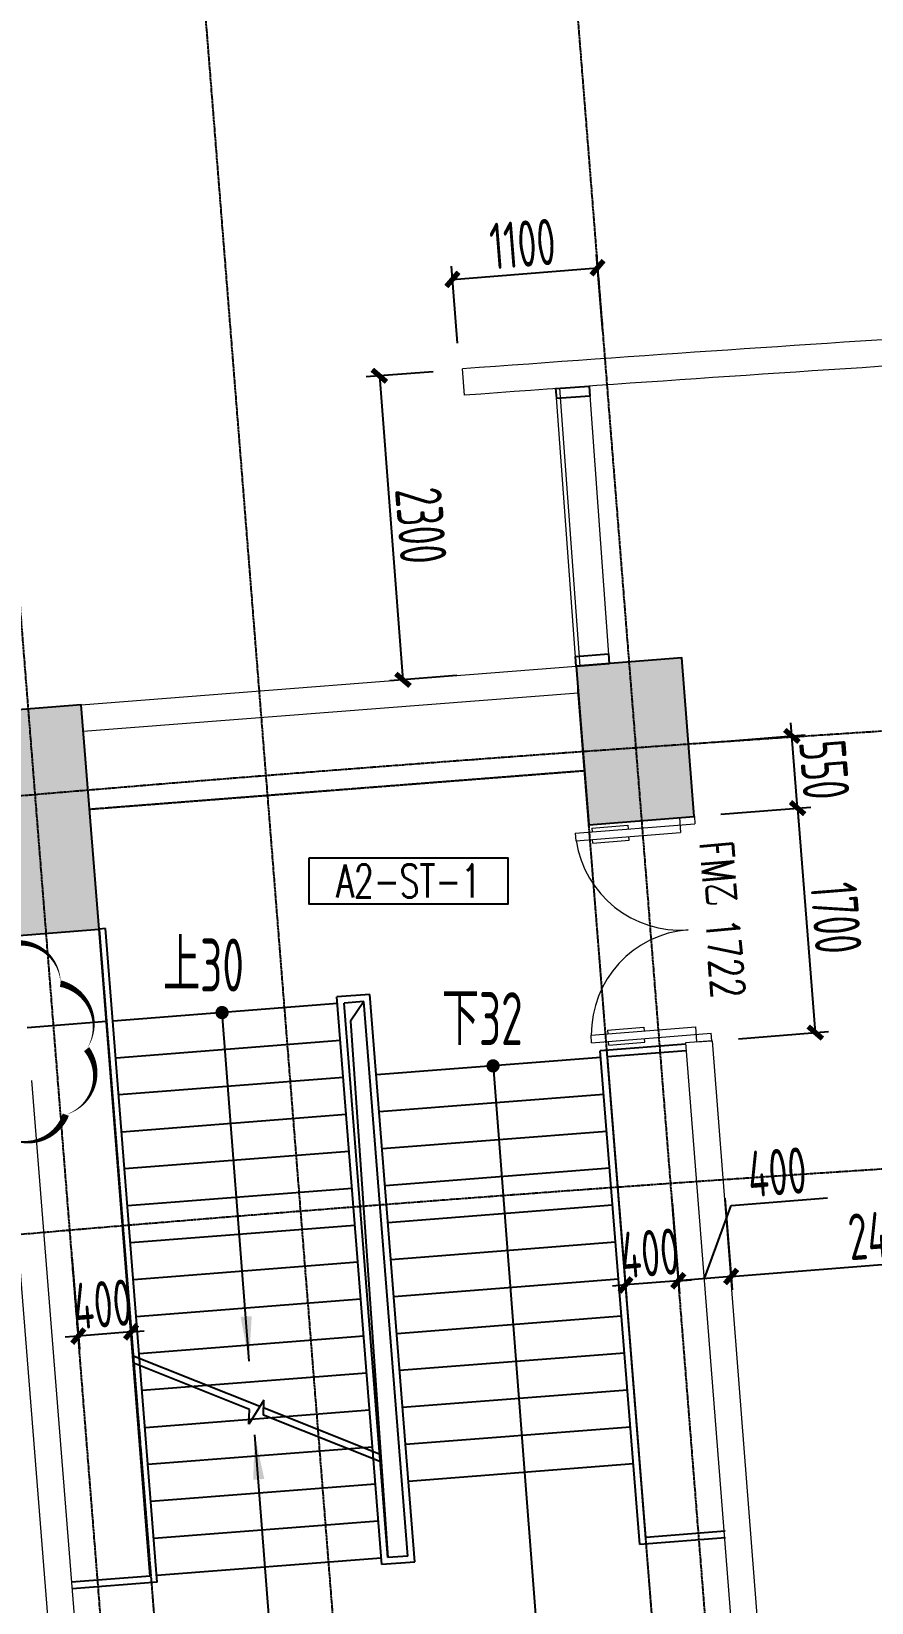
# Model space of a CAD drawing. Header units: millimetres. Extents: x 11515858 to 24947533, y -12784974 to -6116114.
# Drawn here: x 11751844 to 11758190, y -6384721 to -6372855 of the extents above; entities that cross this region are included whole.
import ezdxf
from ezdxf.enums import TextEntityAlignment as Align

# ---------------------------------------------------------------- set-up
doc = ezdxf.new("R2010")
doc.units = ezdxf.units.MM
doc.header["$LTSCALE"] = 10
for name, pattern in [('A2-RG-AXIS$0$CENTER', [2, 1.25, -0.25, 0.25, -0.25]), ('A2-RG-AXIS$0$DOTE', [2.42, 2, -0.2, 0.02, -0.2]), ('A2-RV-F2$0$DASHED2', [0.375, 0.25, -0.125])]:
    doc.linetypes.add(name, pattern=pattern)
for name, color, linetype in [('A2-RB-F2$0$A-DIMS-100', 1, 'Continuous'), ('A2-RG-AXIS$0$A-GRID', 1, 'A2-RG-AXIS$0$CENTER'), ('A2-RI-F2$0$$1$A-SYMB-NUMB-T', 4, 'Continuous'), ('A2-RI-F2$0$$3$A-SYMB', 4, 'Continuous'), ('A2-RI-F2$0$A-STRS', 50, 'Continuous'), ('A2-RI-F2$0$A-SYMB-DOOR', 4, 'Continuous'), ('A2-RI-F2$0$an-wndw-mull-v', 3, 'Continuous'), ('A2-RI-F2$0$WINDOW_TEXT', 7, 'Continuous'), ('A2-RS-F2$0$A-HATH-GRAY', 8, 'Continuous'), ('A2-RS-F2$0$A-WALL-CONC', 6, 'Continuous'), ('A2-RV-F2$0$A-HATH', 9, 'Continuous'), ('A2-RV-F2$0$A-SYMB-AREA', 4, 'Continuous'), ('A2-RV-F2$0$A-SYMB-NAME', 4, 'Continuous'), ('A2-RV-F2$0$A-SYMB-VOID', 35, 'Continuous'), ('A2-RV-F2$0$AUDIT_D_120618114340-210', 80, 'Continuous'), ('A2-RV-F2$0$AUDIT_D_120618114340-341', 1, 'Continuous'), ('A2-RV-F2$0$AUDIT_D_120618114340-408', 50, 'Continuous'), ('A2-RV-F2$0$WRV-1-01-N1$0$AUDIT_D_120618114340-341', 1, 'Continuous')]:
    doc.layers.add(name, color=color, linetype=linetype)
for name, color, linetype, lineweight in [('A2-RI-F2$0$A-DOOR', 32, 'Continuous', 5), ('A2-RI-F2$0$A-FLOR-STRS', 2, 'Continuous', 5), ('A2-RI-F2$0$A-GLAZ', 140, 'Continuous', 5), ('A2-RI-F2$0$A-WALL', 7, 'Continuous', 5)]:
    doc.layers.add(name, color=color, linetype=linetype, lineweight=lineweight)
doc.styles.add('A2-RB-F2$0$XD2008', font='hzs.shx', dxfattribs={"width": 0.7, "bigfont": 'hztxt.shx'})
doc.styles.add('A2-RI-F2$0$$1$ECADI-TXT', font='simplex.shx', dxfattribs={"bigfont": 'hztxt.shx'})
doc.styles.add('A2-RI-F2$0$ECADI-TXT', font='simplex.shx', dxfattribs={"bigfont": 'hztxt.shx'})
doc.styles.add('A2-RI-F2$0$SIMPLEX', font='simplex.shx', dxfattribs={"width": 0.7})
doc.styles.add('A2-RV-F2$0$ECADI', font='hzs.shx', dxfattribs={"width": 0.7, "bigfont": 'hztxt.shx'})
doc.dimstyles.new('A2-RB-F2$0$XD100$0', dxfattribs={"dimscale": 100, "dimtxt": 3.5, "dimasz": 1, "dimexe": 1, "dimexo": 2, "dimgap": 0.5, "dimtad": 1, "dimdec": 0, "dimdsep": 46, "dimtxsty": 'A2-RB-F2$0$XD2008', "dimblk1": 'A2-RB-F2$0$_ArchTick', "dimblk2": 'A2-RB-F2$0$_ArchTick', "dimsah": 1, "dimcen": 2.5, "dimclrt": 4, "dimaunit": 1, "dimadec": 0, "dimazin": 0, "dimtfac": 1, "dimtdec": 0, "dimtix": 1, "dimtmove": 1, "dimatfit": 3, "dimfxl": 0, "dimtolj": 1, "dimtzin": 0, "dimarcsym": 0})

# ---------------------------------------------------------------- blocks, each defined once
blk = doc.blocks.new('A2-RG-AXIS')
at = {"layer": 'A2-RG-AXIS$0$A-GRID', "linetype": 'A2-RG-AXIS$0$DOTE'}
for p, q in [((11755647.6, -6368696.2), (11757669.8, -6394116.9)), ((11756043.3, -6408979.7), (11752855.5, -6368906.3)), ((11754299.2, -6409123.8), (11751111, -6369045.1))]:
    blk.add_line(p, q, dxfattribs=at)
for radius in [323300, 316700, 313400]:
    blk.add_arc((11778730.7, -6694178.7), radius, 75.589285, 95.407644, dxfattribs=at)
blk = doc.blocks.new('A2-RV-F2$0$5erhfh')
at = {"layer": 'A2-RV-F2$0$A-SYMB-AREA', "style": 'A2-RV-F2$0$ECADI', "width": 0.7}
blk.add_attdef('340M2', text='', height=2.5, dxfattribs=at).set_placement((0, 1.25), align=Align.MIDDLE_LEFT)
at = {"layer": 'A2-RV-F2$0$A-SYMB-NAME', "style": 'A2-RV-F2$0$ECADI', "width": 0.7}
blk.add_attdef('CHINESENAME', (-12.29, 3.09), '', height=4.5, dxfattribs=at)
blk = doc.blocks.new('A2-RV-F2')
at = {"layer": 'A2-RV-F2$0$A-HATH', "linetype": 'A2-RV-F2$0$DASHED2'}
for p, q in [((11756599, -6385667), (11755973, -6377822)), ((11756020, -6378440), (11752282, -6378731)), ((11752355, -6379628), (11752841, -6385709))]:
    blk.add_line(p, q, dxfattribs=at)
at = {"layer": 'A2-RV-F2$0$A-SYMB-VOID'}
blk.add_lwpolyline([(11754355, -6380182), (11754253, -6380331), (11754536, -6384380)], dxfattribs=at)
at = {"layer": 'A2-RV-F2$0$AUDIT_D_120618114340-210'}
for p, q in [((11752404, -6379631), (11752355, -6379635)), ((11752740, -6384520), (11752355, -6379635)), ((11752794, -6384566), (11752404, -6379631)), ((11754401, -6380128), (11754152, -6380147)), ((11754739, -6384414), (11754401, -6380128)), ((11754490, -6384434), (11754152, -6380147)), ((11754355, -6380182), (11754205, -6380193)), ((11754536, -6384380), (11754205, -6380193)), ((11754686, -6384369), (11754355, -6380182)), ((11756786, -6380504), (11756141, -6380554)), ((11756439, -6384282), (11756141, -6380554)), ((11756790, -6380554), (11756195, -6380600)), ((11756485, -6384228), (11756195, -6380600)), ((11757087, -6384232), (11756439, -6384282)), ((11757083, -6384182), (11756485, -6384228)), ((11754686, -6384369), (11754536, -6384380)), ((11752740, -6384520), (11752147, -6384566)), ((11754739, -6384415), (11754490, -6384434)), ((11752794, -6384566), (11752151, -6384616))]:
    blk.add_line(p, q, dxfattribs=at)
at = {"layer": 'A2-RV-F2$0$AUDIT_D_120618114340-341', "extrusion": (0, 0, -1)}
for p, q in [((11754582, -6382997, 0), (11754582, -6382997, 0)), ((11754587, -6383066, 0), (11754587, -6383066, 0))]:
    blk.add_line(p, q, dxfattribs=at)
at = {"layer": 'A2-RV-F2$0$AUDIT_D_120618114340-341', "extrusion": (0, 0, -1), "const_width": 50}
for points in [[(-11753309, -6380267, 1), (-11753259, -6380263, 1)], [(-11755356, -6380669, 1), (-11755306, -6380666, 1)]]:
    blk.add_lwpolyline(points, format="xyb", close=True, dxfattribs=at)
at = {"layer": 'A2-RV-F2$0$AUDIT_D_120618114340-341'}
for points in [[(11753488, -6382897), (11753284, -6380265)], [(11755331, -6380667), (11755715, -6385629), (11753712, -6385786), (11753531, -6383455)]]:
    blk.add_lwpolyline(points, dxfattribs=at)
at = {"layer": 'A2-RV-F2$0$AUDIT_D_120618114340-341', "extrusion": (5.98831e-38, -6.998e-37, -1)}
for points in [[(-11753424, -6382563), (-11753508, -6382558), (-11753488, -6382896)], [(-11753519, -6383794), (-11753603, -6383787), (-11753531, -6383455)]]:
    blk.add_solid(points, dxfattribs=at)
at = {"layer": 'A2-RV-F2$0$AUDIT_D_120618114340-408'}
for p, q in [((11754156, -6380197), (11752461, -6380329)), ((11752410, -6380333), (11751812, -6380380)), ((11754179, -6380476), (11752483, -6380608)), ((11756145, -6380604), (11754450, -6380736)), ((11754200, -6380755), (11752504, -6380887)), ((11756168, -6380883), (11754471, -6381015)), ((11754222, -6381034), (11752526, -6381167)), ((11756190, -6381162), (11754493, -6381294)), ((11754244, -6381314), (11752548, -6381446)), ((11756212, -6381441), (11754515, -6381573)), ((11754266, -6381593), (11752570, -6381725)), ((11756234, -6381720), (11754537, -6381852)), ((11754288, -6381872), (11752592, -6382004)), ((11756257, -6381999), (11754559, -6382132)), ((11754310, -6382151), (11752614, -6382283)), ((11756279, -6382278), (11754581, -6382411)), ((11754332, -6382430), (11752636, -6382562)), ((11756301, -6382558), (11754603, -6382690)), ((11754354, -6382709), (11752658, -6382841)), ((11756324, -6382837), (11754625, -6382969)), ((11754376, -6382988), (11752680, -6383120)), ((11756346, -6383116), (11754647, -6383248)), ((11754398, -6383268), (11752702, -6383400)), ((11756368, -6383395), (11754669, -6383527)), ((11754420, -6383547), (11752724, -6383679)), ((11756391, -6383674), (11754691, -6383806)), ((11754442, -6383826), (11752746, -6383958)), ((11754464, -6384105), (11752768, -6384237)), ((11754486, -6384384), (11752790, -6384516))]:
    blk.add_line(p, q, dxfattribs=at)
at = {"layer": 'A2-RV-F2$0$WRV-1-01-N1$0$AUDIT_D_120618114340-341'}
for p, q in [((11753570, -6383240), (11752608, -6382856)), ((11753491, -6383263), (11752611, -6382911)), ((11753599, -6383193), (11753487, -6383374)), ((11753596, -6383305), (11753599, -6383193)), ((11753487, -6383374), (11753491, -6383263)), ((11754475, -6383656), (11753596, -6383305)), ((11754471, -6383601), (11753597, -6383251))]:
    blk.add_line(p, q, dxfattribs=at)
ref = blk.add_blockref('A2-RV-F2$0$5erhfh', (11754412, -6381152), dxfattribs=dict(xscale=100.0000000000126, yscale=100.0000000000126, zscale=100.0000000000126))
ref.add_attrib('CHINESENAME', '上30', (11752838, -6380106), dxfattribs={"layer": 'A2-RV-F2$0$A-SYMB-NAME', "height": 400, "style": 'A2-RV-F2$0$ECADI', "width": 0.7})
ref = blk.add_blockref('A2-RV-F2$0$5erhfh', (11756518, -6381557), dxfattribs=dict(xscale=100.0000000000126, yscale=100.0000000000126, zscale=100.0000000000126))
ref.add_attrib('CHINESENAME', '下32', (11754944, -6380511), dxfattribs={"layer": 'A2-RV-F2$0$A-SYMB-NAME', "height": 400, "style": 'A2-RV-F2$0$ECADI', "width": 0.7})
blk = doc.blocks.new('A2-RB-F2$0$_ArchTick')
at = {"color": 0, "linetype": 'ByBlock', "const_width": 0.4}
blk.add_lwpolyline([(-0.5, -0.5), (0.5, 0.5)], dxfattribs=at)
blk = doc.blocks.new('*D1753')
at = {"layer": 'A2-RB-F2$0$A-DIMS-100', "color": 0, "lineweight": -2, "transparency": 16777216}
for p, q in [((11759474, -6381476), (11759529, -6382168)), ((11757082, -6381667), (11757137, -6382358)), ((11757129, -6382258), (11759521, -6382068))]:
    blk.add_line(p, q, dxfattribs=at)
at = {"layer": 'Defpoints', "color": 0, "transparency": 16777216}
for p in [(11759458, -6381277), (11757066, -6381467), (11759521, -6382068)]:
    blk.add_point(p, dxfattribs=at)
at = {"layer": 'A2-RB-F2$0$A-DIMS-100', "color": 0, "lineweight": -2, "transparency": 16777216, "xscale": 100, "yscale": 100, "zscale": 100}
for p, rotation in [((11759521, -6382068), 4.548265622655301), ((11757129, -6382258), 184.5482656226554)]:
    blk.add_blockref('A2-RB-F2$0$_ArchTick', p, dxfattribs=dict(at, rotation=rotation))
at = {"layer": 'A2-RB-F2$0$A-DIMS-100', "color": 4, "transparency": 16777216, "insert": (11758307, -6381939), "char_height": 350, "attachment_point": 5, "rotation": 4.5483, "style": 'A2-RB-F2$0$XD2008'}
blk.add_mtext('\\A1;2400', dxfattribs=at)
blk = doc.blocks.new('*D1754')
at = {"layer": 'A2-RB-F2$0$A-DIMS-100', "color": 0, "lineweight": -2, "transparency": 16777216}
for p, q in [((11757082, -6381667), (11757137, -6382358)), ((11757130, -6381723), (11757857, -6381665)), ((11756683, -6381698), (11756738, -6382390)), ((11756929, -6382274), (11757130, -6381723)), ((11757129, -6382258), (11756730, -6382290))]:
    blk.add_line(p, q, dxfattribs=at)
at = {"layer": 'Defpoints', "color": 0, "transparency": 16777216}
for p in [(11756667, -6381499), (11757066, -6381467), (11756730, -6382290)]:
    blk.add_point(p, dxfattribs=at)
at = {"layer": 'A2-RB-F2$0$A-DIMS-100', "color": 0, "lineweight": -2, "transparency": 16777216, "xscale": 100, "yscale": 100, "zscale": 100}
for p, rotation in [((11756730, -6382290), 184.5482656226966), ((11757129, -6382258), 4.548265622696617)]:
    blk.add_blockref('A2-RB-F2$0$_ArchTick', p, dxfattribs=dict(at, rotation=rotation))
at = {"layer": 'A2-RB-F2$0$A-DIMS-100', "color": 4, "transparency": 16777216, "insert": (11757476, -6381470), "char_height": 350, "attachment_point": 5, "rotation": 4.5483, "style": 'A2-RB-F2$0$XD2008'}
blk.add_mtext('\\A1;400', dxfattribs=at)
blk = doc.blocks.new('*D1685')
at = {"layer": 'A2-RB-F2$0$A-DIMS-100', "color": 0, "lineweight": -2, "transparency": 16777216}
for p, q in [((11756284, -6381730), (11756339, -6382421)), ((11756683, -6381698), (11756738, -6382390)), ((11756331, -6382322), (11756232, -6382330)), ((11756730, -6382290), (11756331, -6382322)), ((11756730, -6382290), (11756830, -6382282))]:
    blk.add_line(p, q, dxfattribs=at)
at = {"layer": 'Defpoints', "color": 0, "transparency": 16777216}
for p in [(11756268, -6381531), (11756667, -6381499), (11756331, -6382322)]:
    blk.add_point(p, dxfattribs=at)
at = {"layer": 'A2-RB-F2$0$A-DIMS-100', "color": 0, "lineweight": -2, "transparency": 16777216, "xscale": 100, "yscale": 100, "zscale": 100}
for p, rotation in [((11756331, -6382322), 4.548265622675466), ((11756730, -6382290), 184.5482656226755)]:
    blk.add_blockref('A2-RB-F2$0$_ArchTick', p, dxfattribs=dict(at, rotation=rotation))
at = {"layer": 'A2-RB-F2$0$A-DIMS-100', "color": 4, "transparency": 16777216, "insert": (11756513, -6382082), "char_height": 350, "attachment_point": 5, "rotation": 4.5483, "style": 'A2-RB-F2$0$XD2008'}
blk.add_mtext('\\A1;400', dxfattribs=at)
blk = doc.blocks.new('*D1686')
at = {"layer": 'A2-RB-F2$0$A-DIMS-100', "color": 0, "lineweight": -2, "transparency": 16777216}
for p, q in [((11752150, -6382109), (11752206, -6382807)), ((11752549, -6382077), (11752605, -6382776)), ((11752198, -6382708), (11752098, -6382716)), ((11752597, -6382676), (11752198, -6382708)), ((11752597, -6382676), (11752696, -6382668))]:
    blk.add_line(p, q, dxfattribs=at)
at = {"layer": 'Defpoints', "color": 0, "transparency": 16777216}
for p in [(11752134, -6381909), (11752533, -6381878), (11752198, -6382708)]:
    blk.add_point(p, dxfattribs=at)
at = {"layer": 'A2-RB-F2$0$A-DIMS-100', "color": 0, "lineweight": -2, "transparency": 16777216, "xscale": 100, "yscale": 100, "zscale": 100}
for p, rotation in [((11752597, -6382676), 184.5482656227389), ((11752198, -6382708), 4.548265622738924)]:
    blk.add_blockref('A2-RB-F2$0$_ArchTick', p, dxfattribs=dict(at, rotation=rotation))
at = {"layer": 'A2-RB-F2$0$A-DIMS-100', "color": 4, "transparency": 16777216, "insert": (11752379, -6382468), "char_height": 350, "attachment_point": 5, "rotation": 4.5483, "style": 'A2-RB-F2$0$XD2008'}
blk.add_mtext('\\A1;400', dxfattribs=at)
blk = doc.blocks.new('*D1694')
at = {"layer": 'A2-RB-F2$0$A-DIMS-100', "color": 0, "lineweight": -2, "transparency": 16777216}
for p, q in [((11756159, -6375123), (11756113, -6374541)), ((11755062, -6375210), (11755016, -6374628)), ((11755024, -6374728), (11756120, -6374640))]:
    blk.add_line(p, q, dxfattribs=at)
at = {"layer": 'Defpoints', "color": 0, "transparency": 16777216}
for p in [(11756120, -6374640), (11756175, -6375322), (11755078, -6375410)]:
    blk.add_point(p, dxfattribs=at)
at = {"layer": 'A2-RB-F2$0$A-DIMS-100', "color": 0, "lineweight": -2, "transparency": 16777216, "xscale": 100, "yscale": 100, "zscale": 100}
for p, rotation in [((11755024, -6374728), 184.5482656222465), ((11756120, -6374640), 4.548265622246523)]:
    blk.add_blockref('A2-RB-F2$0$_ArchTick', p, dxfattribs=dict(at, rotation=rotation))
at = {"layer": 'A2-RB-F2$0$A-DIMS-100', "color": 4, "transparency": 16777216, "insert": (11755554, -6374460), "char_height": 350, "attachment_point": 5, "rotation": 4.5483, "style": 'A2-RB-F2$0$XD2008'}
blk.add_mtext('\\A1;1100', dxfattribs=at)
blk = doc.blocks.new('*D1601')
at = {"layer": 'A2-RB-F2$0$A-DIMS-100', "color": 0, "lineweight": -2, "transparency": 16777216}
for p, q in [((11754879, -6375425), (11754373, -6375464)), ((11754472, -6375456), (11754650, -6377752)), ((11755057, -6377720), (11754551, -6377759))]:
    blk.add_line(p, q, dxfattribs=at)
at = {"layer": 'Defpoints', "color": 0, "transparency": 16777216}
for p in [(11755078, -6375410), (11754650, -6377752), (11755256, -6377705)]:
    blk.add_point(p, dxfattribs=at)
at = {"layer": 'A2-RB-F2$0$A-DIMS-100', "color": 0, "lineweight": -2, "transparency": 16777216, "xscale": 100, "yscale": 100, "zscale": 100}
for p, rotation in [((11754472, -6375456), 94.43305191312892), ((11754650, -6377752), 274.4330519131289)]:
    blk.add_blockref('A2-RB-F2$0$_ArchTick', p, dxfattribs=dict(at, rotation=rotation))
at = {"layer": 'A2-RB-F2$0$A-DIMS-100', "color": 4, "transparency": 16777216, "insert": (11754786, -6376587), "char_height": 350, "attachment_point": 5, "rotation": 274.4331, "style": 'A2-RB-F2$0$XD2008'}
blk.add_mtext('\\A1;2300', dxfattribs=at)
blk = doc.blocks.new('*D1442')
at = {"layer": 'A2-RB-F2$0$A-DIMS-100', "color": 0, "lineweight": -2, "transparency": 16777216}
for p, q in [((11757588, -6378176), (11757580, -6378077)), ((11757007, -6378223), (11757688, -6378168)), ((11757631, -6378721), (11757588, -6378176)), ((11757051, -6378767), (11757731, -6378713)), ((11757631, -6378721), (11757639, -6378821))]:
    blk.add_line(p, q, dxfattribs=at)
at = {"layer": 'Defpoints', "color": 0, "transparency": 16777216}
for p in [(11757588, -6378176), (11756808, -6378238), (11756851, -6378783)]:
    blk.add_point(p, dxfattribs=at)
at = {"layer": 'A2-RB-F2$0$A-DIMS-100', "color": 0, "lineweight": -2, "transparency": 16777216, "xscale": 100, "yscale": 100, "zscale": 100}
for p, rotation in [((11757588, -6378176), 274.5484831675978), ((11757631, -6378721), 94.54848316759784)]:
    blk.add_blockref('A2-RB-F2$0$_ArchTick', p, dxfattribs=dict(at, rotation=rotation))
at = {"layer": 'A2-RB-F2$0$A-DIMS-100', "color": 4, "transparency": 16777216, "insert": (11757834, -6378431), "char_height": 350, "attachment_point": 5, "rotation": 274.5485, "style": 'A2-RB-F2$0$XD2008'}
blk.add_mtext('\\A1;550', dxfattribs=at)
blk = doc.blocks.new('*D1443')
at = {"layer": 'A2-RB-F2$0$A-DIMS-100', "color": 0, "lineweight": -2, "transparency": 16777216}
for p, q in [((11757051, -6378767), (11757731, -6378714)), ((11757631, -6378721), (11757765, -6380416)), ((11757184, -6380462), (11757864, -6380408))]:
    blk.add_line(p, q, dxfattribs=at)
at = {"layer": 'Defpoints', "color": 0, "transparency": 16777216}
for p in [(11756851, -6378783), (11756985, -6380478), (11757765, -6380416)]:
    blk.add_point(p, dxfattribs=at)
at = {"layer": 'A2-RB-F2$0$A-DIMS-100', "color": 0, "lineweight": -2, "transparency": 16777216, "xscale": 100, "yscale": 100, "zscale": 100}
for p, rotation in [((11757631, -6378721), 94.5058668978115), ((11757765, -6380416), 274.5058668978115)]:
    blk.add_blockref('A2-RB-F2$0$_ArchTick', p, dxfattribs=dict(at, rotation=rotation))
at = {"layer": 'A2-RB-F2$0$A-DIMS-100', "color": 4, "transparency": 16777216, "insert": (11757922, -6379551), "char_height": 350, "attachment_point": 5, "rotation": 274.5059, "style": 'A2-RB-F2$0$XD2008'}
blk.add_mtext('\\A1;1700', dxfattribs=at)
blk = doc.blocks.new('A2-RS-F2')
at = {"layer": 'A2-RS-F2$0$A-HATH-GRAY', "ltscale": 3}
h = blk.add_hatch(color=256, dxfattribs=at)
h.paths.add_polyline_path([(11780371, -6378133), (11781371, -6378140), (11781380, -6376840), (11780380, -6376833)])
h.paths.add_polyline_path([(11771295, -6378216), (11772295, -6378194), (11772267, -6376895), (11771267, -6376916)])
h.paths.add_polyline_path([(11789445, -6378310), (11790445, -6378346), (11790491, -6377046), (11789491, -6377011)])
h.paths.add_polyline_path([(11794061, -6377996), (11794660, -6378034), (11794711, -6377236), (11794112, -6377197)])
h.paths.add_polyline_path([(11762226, -6378560), (11763225, -6378509), (11763159, -6377211), (11762160, -6377261)])
h.paths.add_polyline_path([(11756054, -6378846), (11756851, -6378783), (11756756, -6377587), (11755959, -6377650)])
h.paths.add_polyline_path([(11801644, -6378462), (11802243, -6378500), (11802294, -6377702), (11801696, -6377663)])
h.paths.add_polyline_path([(11751557, -6379698), (11752355, -6379635), (11752220, -6377940), (11751422, -6378003)])
h.paths.add_polyline_path([(11807664, -6379406), (11808460, -6379480), (11808572, -6378285), (11807775, -6378211)])
h.paths.add_polyline_path([(11816585, -6380403), (11817577, -6380525), (11817736, -6379235), (11816743, -6379113)])
h.paths.add_polyline_path([(11825579, -6381619), (11826568, -6381768), (11826763, -6380483), (11825774, -6380333)])
h.paths.add_polyline_path([(11793833, -6381539), (11794432, -6381577), (11794483, -6380779), (11793885, -6380740)])
h.paths.add_polyline_path([(11801417, -6382005), (11802015, -6382043), (11802067, -6381245), (11801468, -6381206)])
h.paths.add_polyline_path([(11834536, -6383085), (11835520, -6383263), (11835752, -6381984), (11834768, -6381806)])
h.paths.add_polyline_path([(11843442, -6384837), (11844420, -6385043), (11844688, -6383771), (11843710, -6383565)])
h.paths.add_polyline_path([(11849707, -6386048), (11850486, -6386227), (11850721, -6385255), (11849941, -6385076)])
h.paths.add_polyline_path([(11756691, -6386871), (11757489, -6386806), (11757394, -6385612), (11756597, -6385675)])
h.paths.add_polyline_path([(11752176, -6387474), (11752973, -6387410), (11752838, -6385716), (11752041, -6385779)])
h.paths.add_polyline_path([(11854132, -6387107), (11854912, -6387286), (11855146, -6386314), (11854366, -6386134)])
h.paths.add_polyline_path([(11793236, -6390821), (11793835, -6390859), (11793887, -6390061), (11793288, -6390022)])
h.paths.add_polyline_path([(11800820, -6391286), (11801419, -6391324), (11801470, -6390526), (11800871, -6390487)])
h.paths.add_polyline_path([(11847832, -6393825), (11848612, -6394005), (11848846, -6393033), (11848067, -6392853)])
h.paths.add_polyline_path([(11780263, -6394032), (11781263, -6394039), (11781272, -6392739), (11780272, -6392732)])
h.paths.add_polyline_path([(11771644, -6394112), (11772644, -6394090), (11772615, -6392791), (11771616, -6392812)])
h.paths.add_polyline_path([(11788881, -6394200), (11789880, -6394236), (11789926, -6392936), (11788927, -6392901)])
h.paths.add_polyline_path([(11793009, -6394364), (11793607, -6394402), (11793659, -6393604), (11793060, -6393565)])
h.paths.add_polyline_path([(11763031, -6394440), (11764030, -6394389), (11763964, -6393090), (11762965, -6393141)])
h.paths.add_polyline_path([(11757323, -6394797), (11758120, -6394731), (11758025, -6393537), (11757227, -6393600)])
h.paths.add_polyline_path([(11800592, -6394829), (11801191, -6394867), (11801242, -6394069), (11800643, -6394030)])
h.paths.add_polyline_path([(11852257, -6394884), (11853037, -6395064), (11853271, -6394091), (11852492, -6393912)])
h.paths.add_polyline_path([(11752786, -6395149), (11753584, -6395086), (11753449, -6393391), (11752652, -6393455)])
h.paths.add_polyline_path([(11806189, -6395237), (11806985, -6395311), (11807096, -6394116), (11806300, -6394042)])
h.paths.add_polyline_path([(11814656, -6396186), (11815648, -6396307), (11815806, -6395017), (11814813, -6394896)])
h.paths.add_polyline_path([(11823198, -6397340), (11824186, -6397490), (11824381, -6396205), (11823392, -6396055)])
h.paths.add_polyline_path([(11831682, -6398729), (11832663, -6398921), (11832913, -6397645), (11831931, -6397453)])
h.paths.add_polyline_path([(11840164, -6400383), (11841142, -6400589), (11841411, -6399317), (11840432, -6399110)])
edge = h.paths.add_edge_path()
edge.add_arc((11772286, -6400549), 450, 0, 360)
edge = h.paths.add_edge_path()
edge.add_arc((11789152, -6400664), 450, 0, 360)
edge = h.paths.add_edge_path()
edge.add_arc((11763857, -6400856), 450, 0, 360)
h.paths.add_polyline_path([(11845946, -6401652), (11846725, -6401831), (11846960, -6400859), (11846180, -6400679)])
edge = h.paths.add_edge_path()
edge.add_arc((11797576, -6401084), 450, 0, 360)
edge = h.paths.add_edge_path()
edge.add_arc((11755441, -6401404), 451, 0, 360)
edge = h.paths.add_edge_path()
edge.add_arc((11805984, -6401746), 450, 0, 360)
h.paths.add_polyline_path([(11850371, -6402710), (11851151, -6402890), (11851385, -6401917), (11850605, -6401738)])
edge = h.paths.add_edge_path()
edge.add_arc((11814369, -6402649), 450, 0, 360)
edge = h.paths.add_edge_path()
edge.add_arc((11822726, -6403793), 450, 0, 360)
edge = h.paths.add_edge_path()
edge.add_arc((11831046, -6405176), 450, 0, 360)
edge = h.paths.add_edge_path()
edge.add_arc((11839323, -6406797), 451, 0, 360)
edge = h.paths.add_edge_path()
edge.add_arc((11847549, -6408655), 451, 0, 360)
edge = h.paths.add_edge_path()
edge.add_arc((11780719, -6400485), 450, 0, 360)
at = {"layer": 'A2-RS-F2$0$A-WALL-CONC'}
for points in [[(11756054, -6378846), (11756851, -6378783), (11756756, -6377587), (11755959, -6377650)], [(11751557, -6379698), (11752355, -6379635), (11752220, -6377940), (11751422, -6378003)]]:
    blk.add_3dface(points, dxfattribs=at)
blk = doc.blocks.new('A2-RI-F2$0$$1$ECADI-TAG-CODE')
at = {"layer": 'A2-RI-F2$0$$1$A-SYMB-NUMB-T', "color": 1}
blk.add_lwpolyline([(0, 3.5), (15, 3.5), (15, 0), (0, 0)], close=True, dxfattribs=at)
at = {"layer": 'A2-RI-F2$0$$1$A-SYMB-NUMB-T', "style": 'A2-RI-F2$0$$1$ECADI-TXT', "width": 0.7}
blk.add_attdef('CODE', text='', height=2.5, dxfattribs=at).set_placement((7.5, 1.75), align=Align.MIDDLE_CENTER)
blk = doc.blocks.new('A2-RI-F2$0$ECADI-TAG-DOOR')
blk = doc.blocks.new('A2-RI-F2$0$$DorLib2D$00000011')
for p, q in [((-0.4667, 0.4709), (-0.4667, -0.0625)), ((-0.4667, 0.4709), (-0.4333, 0.4709)), ((-0.4333, 0.4709), (-0.4333, 0.0042)), ((0.4333, 0.4709), (0.4333, 0.0042)), ((0.4667, 0.4709), (0.4333, 0.4709)), ((0.4667, 0.4709), (0.4667, -0.0625)), ((-0.4833, 0.3962), (-0.4667, 0.3962)), ((-0.4167, 0.3962), (-0.4333, 0.3962)), ((0.4167, 0.3962), (0.4333, 0.3962)), ((0.4833, 0.3962), (0.4667, 0.3962)), ((-0.4833, 0.2346), (-0.4667, 0.2346)), ((-0.4167, 0.2346), (-0.4333, 0.2346)), ((0.4167, 0.2346), (0.4333, 0.2346)), ((0.4833, 0.2346), (0.4667, 0.2346)), ((-0.5, 0.0042), (-0.4333, 0.0042)), ((-0.5, 0.0042), (-0.5, -0.0625)), ((0.5, 0.0042), (0.4333, 0.0042)), ((0.5, 0.0042), (0.5, -0.0625)), ((-0.5, -0.0625), (-0.4667, -0.0625)), ((0.5, -0.0625), (0.4667, -0.0625))]:
    blk.add_line(p, q)
at = {"lineweight": 13}
for p, q in [((-0.4833, 0.3962), (-0.4833, 0.2346)), ((-0.4167, 0.3962), (-0.4167, 0.2346)), ((0.4167, 0.3962), (0.4167, 0.2346)), ((0.4833, 0.3962), (0.4833, 0.2346))]:
    blk.add_line(p, q, dxfattribs=at)
for centre, start, end in [((-0.4667, 0.0042), 0, 85.90396), ((0.4667, 0.0042), 94.09604, 180)]:
    blk.add_arc(centre, 0.4667, start, end, dxfattribs=at)
blk = doc.blocks.new('A2-RI-F2$0$door-doublewing')
at = {"layer": 'A2-RI-F2$0$A-DOOR', "color": 4, "xscale": -0.9999999999999998, "rotation": 180}
blk.add_blockref('A2-RI-F2$0$$DorLib2D$00000011', (0, -0.0291), dxfattribs=at)
at = {"layer": 'A2-RI-F2$0$WINDOW_TEXT', "style": 'A2-RI-F2$0$SIMPLEX', "flags": 9}
blk.add_attdef('A', text='', height=1, dxfattribs=at).set_placement((0, 1.5), align=Align.MIDDLE)
blk = doc.blocks.new('A2-RB-F2')
at = {"layer": 'A2-RB-F2$0$A-DIMS-100'}
for p1, p2, distance, picture, middle in [((11755078.2, -6375409.5), (11756174.7, -6375322.3), 684.1, '*D1694', (11755554.4, -6374459.6)), ((11756851.3, -6378782.9), (11756984.8, -6380477.7), 782.2, '*D1443', (11757922.2, -6379551.2)), ((11757065.9, -6381467.4), (11759458.3, -6381277.1), -793.3, '*D1753', (11758307.2, -6381938.8)), ((11756667.2, -6381499.1), (11756268.4, -6381530.8), 793.3, '*D1685', (11756512.9, -6382081.5)), ((11752533.1, -6381877.6), (11752134.3, -6381909.3), 800.9, '*D1686', (11752379.4, -6382467.5))]:
    dim = blk.add_aligned_dim(p1=p1, p2=p2, distance=distance, dimstyle='A2-RB-F2$0$XD100$0', dxfattribs=at)
    dim.commit()
    dim.dimension.update_dxf_attribs({"geometry": picture, "text_midpoint": middle})
for p1, p2, distance, text, picture, middle in [((11755078.2, -6375409.5), (11755256.1, -6377704.6), -607.5, '2300', '*D1601', (11754785.8, -6376586.6)), ((11756851.3, -6378782.9), (11756808, -6378238.4), -782.4, '550', '*D1442', (11757833.9, -6378430.8))]:
    dim = blk.add_aligned_dim(p1=p1, p2=p2, distance=distance, text=text, dimstyle='A2-RB-F2$0$XD100$0', dxfattribs=at)
    dim.commit()
    dim.dimension.update_dxf_attribs({"geometry": picture, "text_midpoint": middle})
dim = blk.add_linear_dim(base=(11756730.1, -6382290), p1=(11757065.9, -6381467.4), p2=(11756667.2, -6381499.1), angle=184.54827, dimstyle='A2-RB-F2$0$XD100$0', dxfattribs=at)
dim.commit()
dim.dimension.update_dxf_attribs({"geometry": '*D1754', "text_midpoint": (11757179.4, -6381718.9), "dimtype": 129})
blk = doc.blocks.new('A2-RI-F2')
at = {"layer": 'A2-RI-F2$0$A-GLAZ'}
for p, q in [((11755959, -6377650), (11755806, -6375552)), ((11755989, -6377648), (11755836, -6375550)), ((11756056, -6375534), (11756208, -6377631))]:
    blk.add_line(p, q, dxfattribs=at)
at = {"layer": 'A2-RI-F2$0$A-WALL'}
for p, q in [((11755114, -6375603), (11755099, -6375403)), ((11752220, -6377940), (11755959, -6377650)), ((11752235, -6378139), (11755974, -6377850)), ((11756985, -6380478), (11756785, -6380493)), ((11756985, -6380478), (11757597, -6388305)), ((11756785, -6380493), (11757296, -6387025)), ((11751645, -6380795), (11752573, -6392458)), ((11751844, -6380779), (11752241, -6385763))]:
    blk.add_line(p, q, dxfattribs=at)
for radius in [319650, 319450]:
    blk.add_arc((11778731, -6694179), radius, 93.51966, 94.23968, dxfattribs=at)
at = {"layer": 'A2-RI-F2$0$an-wndw-mull-v'}
for points in [[(11756061, -6375609), (11755812, -6375627), (11755806, -6375552), (11756056, -6375534), (11756061, -6375609)], [(11756208, -6377631), (11755959, -6377651), (11755953, -6377576), (11756202, -6377557), (11756208, -6377631)]]:
    blk.add_lwpolyline(points, close=True, dxfattribs=at)
at = {"layer": 'Defpoints', "color": 3}
blk.add_lwpolyline([(11751229, -6379849, 0, 50, 0.520567), (11751063, -6380384, 0, 50, 0.520567), (11751063, -6380384, 0, 50, 0.520567), (11751164, -6380890, 0, 50, 0.520567), (11751164, -6380890, 0, 50, 0.520567), (11751599, -6381168, 0, 50, 0.520567), (11751599, -6381168, 0, 50, 0.520567), (11752104, -6381036, 0, 50, 0.520567), (11752104, -6381036, 0, 50, 0.520567), (11752261, -6380541, 0, 50, 0.520567), (11752261, -6380541, 0, 50, 0.520567), (11752064, -6380046, 0, 50, 0.520567), (11752064, -6380046, 0, 50, 0.520567), (11751649, -6379758, 0, 50, 0.520567), (11751649, -6379758, 0, 50, 0.520567), (11751229, -6379849, 0, 0, 0)], format="xyseb", dxfattribs=at)
blk.add_blockref('A2-RS-F2', (0, 0))
at = {"layer": 'A2-RI-F2$0$$3$A-SYMB', "xscale": 100.0000000093132, "yscale": 100.0000000093132, "zscale": 100.0000000093132}
blk.add_blockref('A2-RI-F2$0$$1$ECADI-TAG-CODE', (11753943, -6379446), dxfattribs=at).add_auto_attribs({'CODE': 'A2-ST-1'})
at = {"layer": 'A2-RI-F2$0$A-DOOR', "xscale": -1699.999999997153, "yscale": 1700.000000004388, "zscale": 1700, "rotation": 274.4684121195253}
blk.add_blockref('A2-RI-F2$0$door-doublewing', (11756861, -6379635), dxfattribs=at)
at = {"layer": 'A2-RI-F2$0$A-FLOR-STRS'}
blk.add_blockref('A2-RG-AXIS', (0, 0), dxfattribs=at)
at = {"layer": 'A2-RI-F2$0$A-STRS', "linetype": 'Continuous'}
blk.add_blockref('A2-RB-F2', (0, 0), dxfattribs=at)
at = {"layer": 'A2-RI-F2$0$A-SYMB-DOOR'}
ref = blk.add_blockref('A2-RI-F2$0$ECADI-TAG-DOOR', (11756225, -6379759), dxfattribs=dict(at, xscale=99.9999999993925, yscale=99.9999999993925, zscale=99.9999999993925, rotation=274.8232281918242))
ref.add_attrib('门窗主编号1', 'FM乙', dxfattribs={"height": 250, "rotation": 274.8232, "style": 'A2-RI-F2$0$ECADI-TXT', "width": 0.7}).set_placement((11756931, -6379468), align=Align.RIGHT)
ref.add_attrib('门窗主编号2', '1722', (11756935, -6379567, 333), dxfattribs={"height": 250, "rotation": 274.8232, "style": 'A2-RI-F2$0$ECADI-TXT', "width": 0.7})

msp = doc.modelspace()

# ---------------------------------------------------------------- block references
for name in ['A2-RI-F2', 'A2-RB-F2', 'A2-RG-AXIS', 'A2-RS-F2', 'A2-RV-F2']:
    msp.add_blockref(name, (0, 0))

doc.saveas('drawing.dxf')
